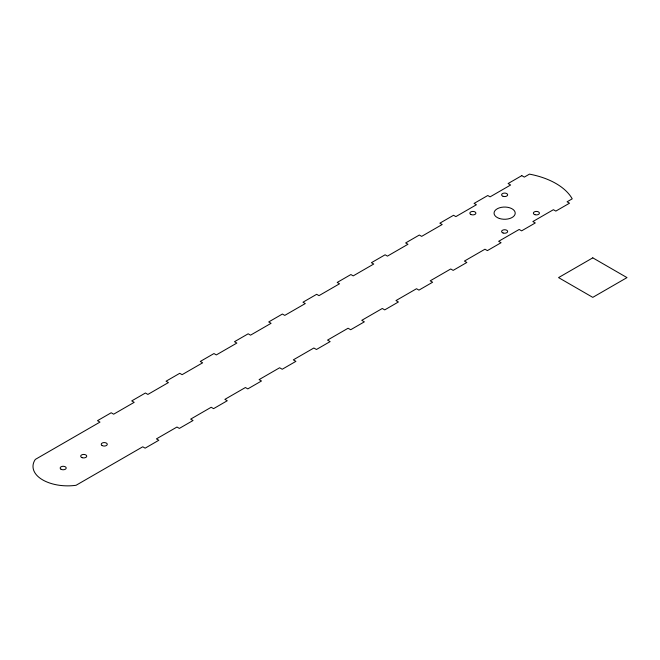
<?xml version="1.0" encoding="UTF-8"?>
<svg xmlns="http://www.w3.org/2000/svg" width="660" height="660" viewBox="0 0 660 660"><rect width="100%" height="100%" fill="white"/><g stroke="black" fill="none" stroke-linecap="round" stroke-linejoin="round"><path stroke-width="0.99" d="M521.788 175.642L508.101 183.546L510.626 185.006L490.091 196.853L487.773 195.517L474.078 203.42L476.404 204.757L455.87 216.612L453.552 215.275L439.857 223.179L442.183 224.515L421.649 236.371L419.331 235.034L405.636 242.938L407.962 244.274L387.428 256.129L385.11 254.793L371.415 262.697L373.741 264.033L353.207 275.888L350.889 274.543L337.194 282.447L339.521 283.792L318.986 295.647L316.668 294.302L302.973 302.206L305.299 303.55L284.765 315.397L282.406 314.036L268.711 321.94L271.078 323.301L250.544 335.156L248.185 333.795L234.49 341.698L236.858 343.06L216.323 354.915L213.964 353.554L200.269 361.457L202.636 362.818L182.102 374.674L179.743 373.312L166.048 381.216L168.415 382.577L147.881 394.433L145.414 393.005L131.728 400.909L134.194 402.336L113.66 414.191L111.194 412.764L97.507 420.667L99.974 422.095L35.318 459.418A32.95 19.024 0 0 0 42.653 479.878A35.392 20.435 0 0 0 76.065 485.281L142.75 446.787L145.134 448.165L158.821 440.261L156.436 438.883L176.971 427.028L179.355 428.406L193.042 420.511L190.657 419.125L211.192 407.269L213.576 408.655L227.263 400.752L224.878 399.366L245.413 387.519L247.797 388.897L261.484 380.993L259.099 379.615L279.634 367.76L282.224 369.253L295.911 361.35L293.32 359.857L313.855 348.001L316.445 349.495L330.132 341.591L327.541 340.098L348.076 328.243L350.666 329.744L364.353 321.841L361.762 320.339L382.297 308.484L384.722 309.887L398.409 301.983L395.983 300.58L416.518 288.725L418.943 290.128L432.63 282.224L430.204 280.83L450.739 268.975L453.164 270.377L466.851 262.474L464.425 261.071L484.96 249.216L487.385 250.618L501.072 242.715L498.646 241.312L519.181 229.457L521.606 230.86L535.293 222.956L532.867 221.554L553.402 209.698L555.827 211.101L569.514 203.197L567.088 201.795L572.22 198.833A66.644 38.478 0 0 0 529.444 174.133L524.312 177.103L521.788 175.642M592.779 257.846L558.558 277.604L592.779 297.363L627 277.604L592.779 257.846M499.339 218.452A10.585 6.113 0 0 0 515.221 213.155A10.585 6.113 0 0 0 499.339 207.867A10.585 6.113 0 0 0 499.339 218.452M503.118 196.333A3.028 1.749 0 0 0 507.656 194.824A3.028 1.749 0 0 0 503.118 193.306A3.028 1.749 0 0 0 503.118 196.333M534.88 214.673A3.028 1.749 0 0 0 539.418 213.155A3.028 1.749 0 0 0 534.88 211.645A3.028 1.749 0 0 0 534.88 214.673M470.737 214.393A3.028 1.749 0 0 0 475.794 213.609A3.028 1.749 0 0 0 472.09 211.472A3.028 1.749 0 0 0 470.737 214.393M503.118 233.005A3.028 1.749 0 0 0 507.656 231.495A3.028 1.749 0 0 0 503.118 229.977A3.028 1.749 0 0 0 503.118 233.005M102.11 445.549A3.028 1.749 0 0 0 107.168 444.774A3.028 1.749 0 0 0 103.463 442.629A3.028 1.749 0 0 0 102.11 445.549M82.203 457.685A3.028 1.749 0 0 0 86.74 456.175A3.028 1.749 0 0 0 82.203 454.657A3.028 1.749 0 0 0 82.203 457.685M61.042 469.26A3.028 1.749 0 0 0 66.107 468.476A3.028 1.749 0 0 0 62.403 466.339A3.028 1.749 0 0 0 61.042 469.26"/></g></svg>
